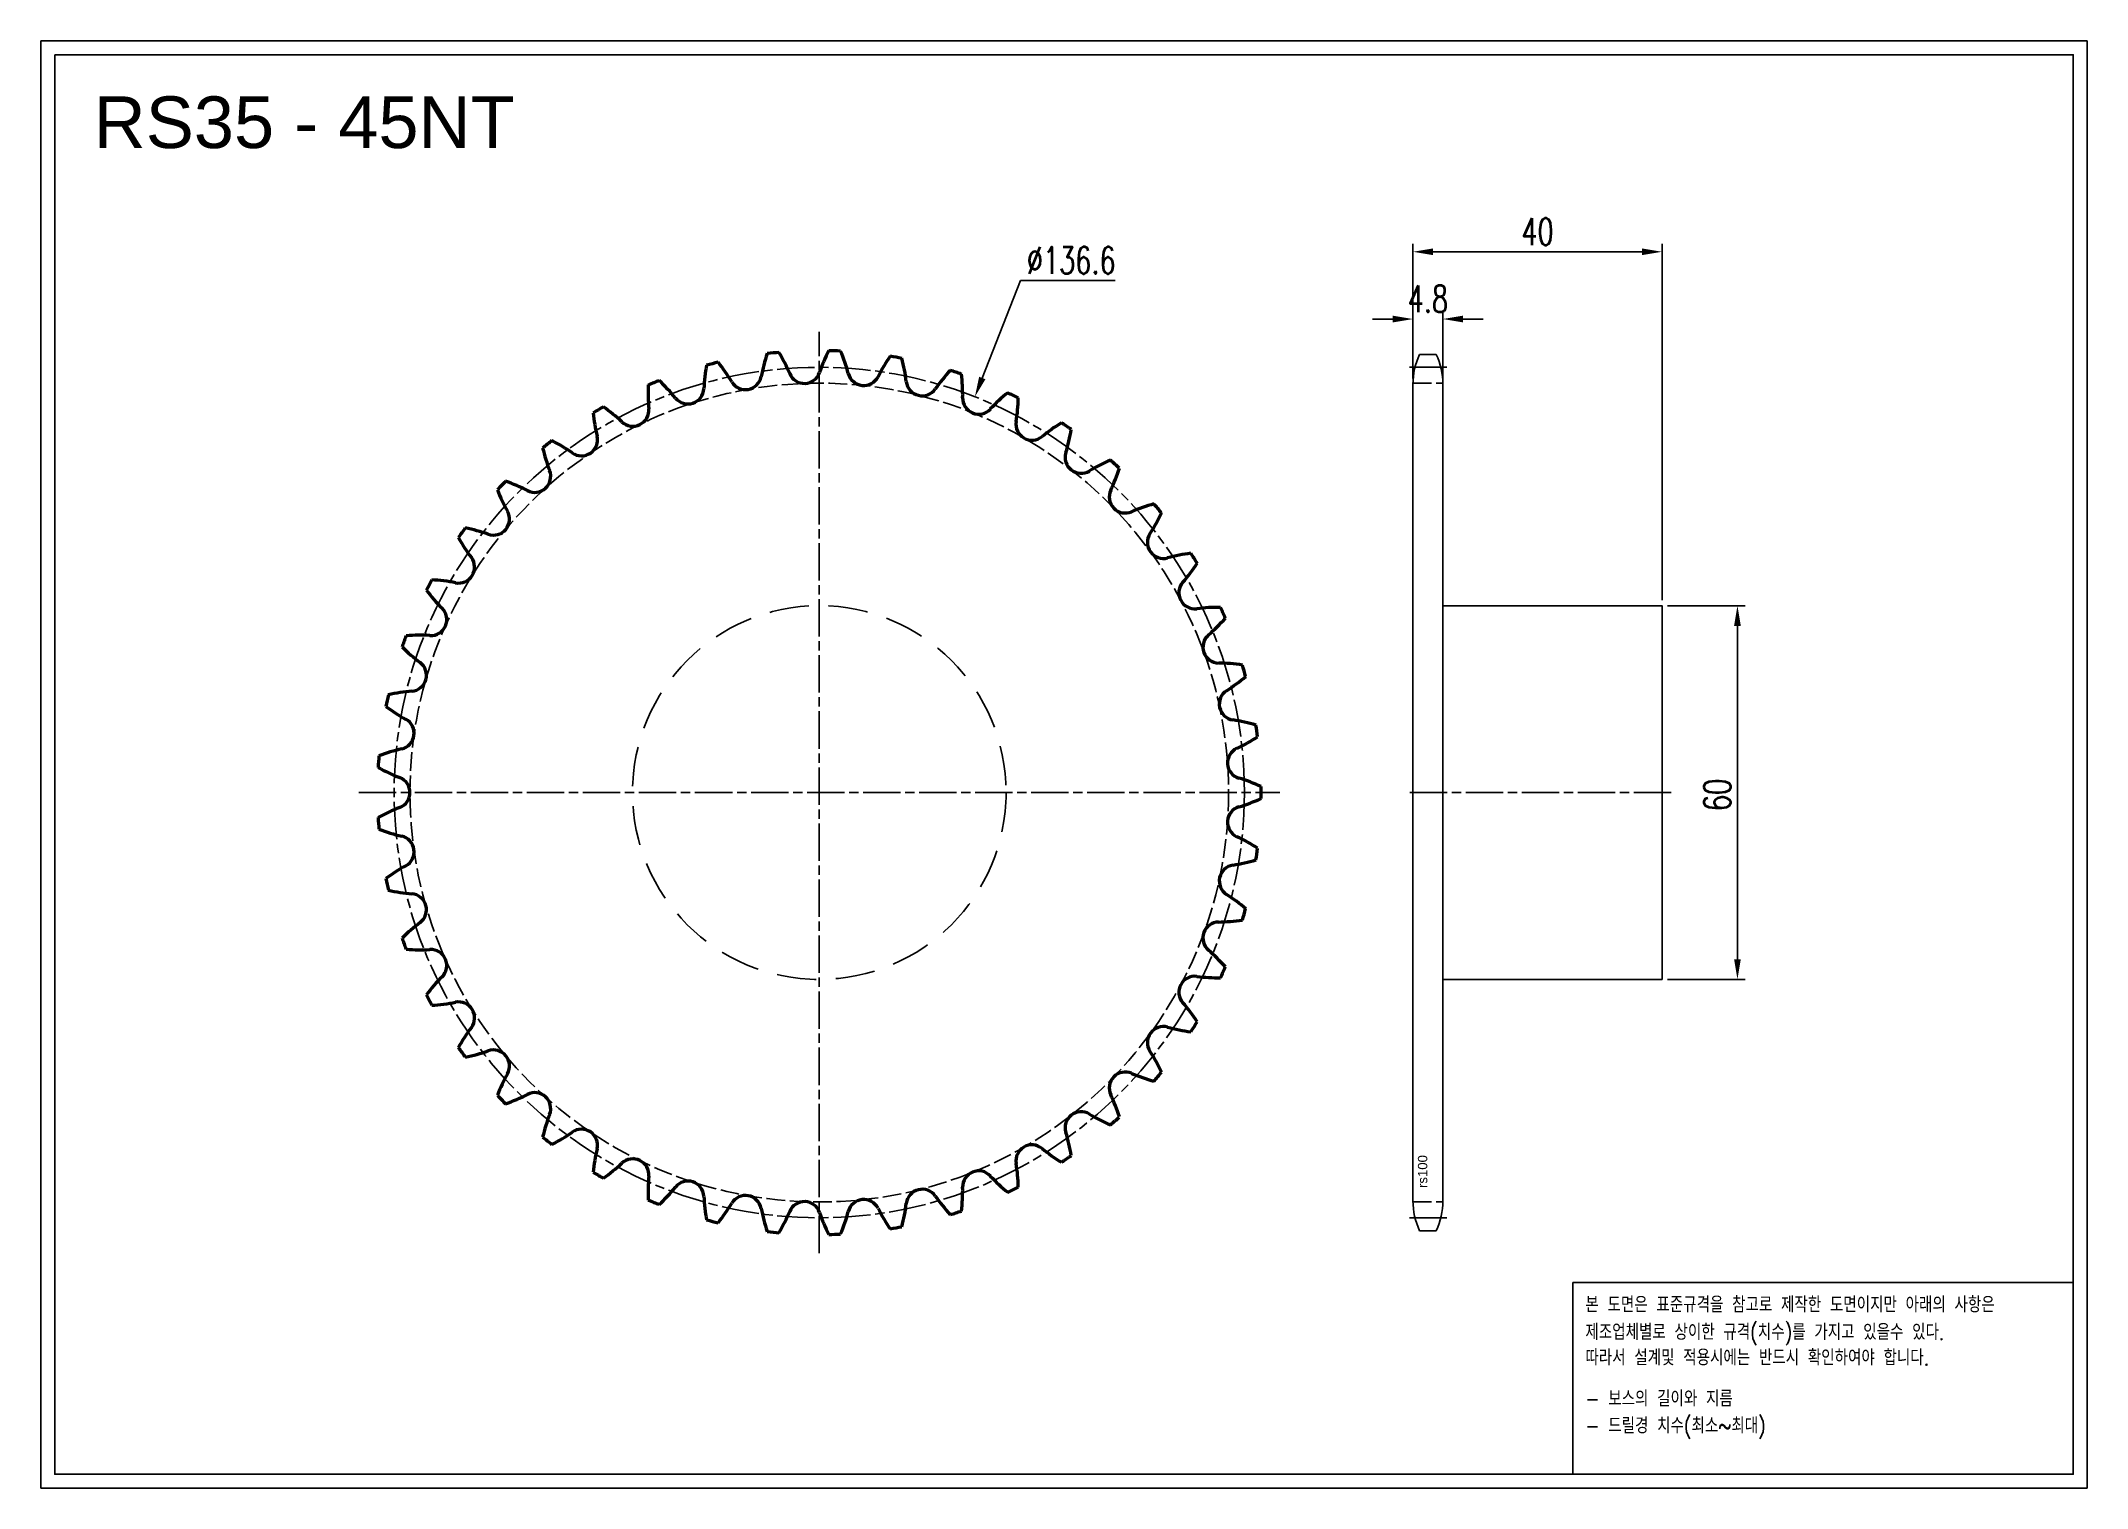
# Model space of a CAD drawing. Header units: millimetres. Extents: x -42948 to -42619, y 1733 to 1966.
import ezdxf

# ---------------------------------------------------------------- set-up
doc = ezdxf.new("R2010")
doc.units = ezdxf.units.MM
for name, pattern in [('AM_ISO02W050', [7.5, 6, -1.5]), ('AM_ISO02W050x2', [3.75, 3, -0.75]), ('AM_ISO08W050', [18, 12, -1.5, 3, -1.5]), ('AM_ISO08W050x2', [9, 6, -0.75, 1.5, -0.75]), ('HIDDEN', [9.525, 6.35, -3.175])]:
    doc.linetypes.add(name, pattern=pattern)
for name, color, linetype, lineweight in [('AM_0N', 7, 'Continuous', 50), ('AM_3N', 6, 'AM_ISO02W050', 25), ('AM_7', 4, 'AM_ISO08W050', 25), ('AM_7N', 4, 'AM_ISO08W050', 25)]:
    doc.layers.add(name, color=color, linetype=linetype, lineweight=lineweight)
doc.layers.add('HL', color=2, linetype='HIDDEN')
doc.layers.add('S-DIM', color=7, linetype='Continuous')
doc.styles.add('HAN', font='ROMANS.shx', dxfattribs={"width": 0.7, "bigfont": 'whgtxt.shx'})
doc.styles.add('HSG', font='SIMPLEX.shx', dxfattribs={"width": 0.7, "bigfont": 'HSG.shx'})
doc.styles.get("Standard").update_dxf_attribs({"font": 'arial.ttf'})
doc.dimstyles.new('APP8', dxfattribs={"dimscale": 1.8, "dimtxt": 2.4, "dimasz": 1.8, "dimexe": 0.7, "dimexo": 0.5, "dimgap": 0.6, "dimtad": 1, "dimtoh": 1, "dimdec": 1, "dimrnd": 0.01, "dimzin": 9, "dimdsep": 46, "dimtxsty": 'HSG', "dimcen": 0, "dimclrd": 1, "dimclre": 1, "dimclrt": 256, "dimazin": 2, "dimtp": 1, "dimtm": 1, "dimtfac": 0.5, "dimtdec": 1, "dimtofl": 0, "dimtmove": 0, "dimatfit": 3, "dimfxl": 0, "dimtvp": 1, "dimtolj": 2, "dimlwd": -1, "dimlwe": -1, "dimarcsym": 0})

# ---------------------------------------------------------------- blocks, each defined once
blk = doc.blocks.new('*D1')
at = {"layer": 'Defpoints', "color": 0, "transparency": 16777216}
for p in [(-42687.2, 1874.92), (-42687.2, 1814.92), (-42675.09, 1814.92)]:
    blk.add_point(p, dxfattribs=at)
at = {"layer": 'S-DIM', "color": 1, "transparency": 16777216}
for p, q in [((-42686.3, 1874.92), (-42673.83, 1874.92)), ((-42675.09, 1871.68), (-42675.09, 1818.16)), ((-42686.3, 1814.92), (-42673.83, 1814.92))]:
    blk.add_line(p, q, dxfattribs=at)
for points in [[(-42675.63, 1871.68), (-42674.55, 1871.68), (-42675.09, 1874.92)], [(-42675.63, 1818.16), (-42674.55, 1818.16), (-42675.09, 1814.92)]]:
    blk.add_solid(points, dxfattribs=at)
at = {"layer": 'S-DIM', "transparency": 16777216, "insert": (-42678.33, 1844.54), "char_height": 4.32, "attachment_point": 5, "rotation": 90, "style": 'HSG'}
blk.add_mtext('\\A2;60', dxfattribs=at)
blk = doc.blocks.new('*D2')
at = {"layer": 'Defpoints', "color": 0, "transparency": 16777216}
for p in [(-42722.4, 1920.94), (-42727.2, 1910.47), (-42722.4, 1910.47)]:
    blk.add_point(p, dxfattribs=at)
at = {"layer": 'S-DIM', "color": 1, "transparency": 16777216}
for p, q in [((-42730.44, 1920.94), (-42733.68, 1920.94)), ((-42727.2, 1911.37), (-42727.2, 1922.2)), ((-42722.4, 1911.37), (-42722.4, 1922.2)), ((-42719.16, 1920.94), (-42715.92, 1920.94))]:
    blk.add_line(p, q, dxfattribs=at)
for points in [[(-42730.44, 1921.48), (-42730.44, 1920.4), (-42727.2, 1920.94)], [(-42719.16, 1921.48), (-42719.16, 1920.4), (-42722.4, 1920.94)]]:
    blk.add_solid(points, dxfattribs=at)
at = {"layer": 'S-DIM', "transparency": 16777216, "insert": (-42724.8, 1924.18), "char_height": 4.32, "attachment_point": 5, "style": 'HSG'}
blk.add_mtext('\\A2;4.8', dxfattribs=at)
blk = doc.blocks.new('*D3')
at = {"layer": 'Defpoints', "color": 0, "transparency": 16777216}
for p in [(-42687.2, 1931.74), (-42727.2, 1910.47), (-42687.2, 1874.92)]:
    blk.add_point(p, dxfattribs=at)
at = {"layer": 'S-DIM', "color": 1, "transparency": 16777216}
for p, q in [((-42727.2, 1911.37), (-42727.2, 1933)), ((-42687.2, 1875.82), (-42687.2, 1933)), ((-42723.96, 1931.74), (-42690.44, 1931.74))]:
    blk.add_line(p, q, dxfattribs=at)
for points in [[(-42723.96, 1932.28), (-42723.96, 1931.2), (-42727.2, 1931.74)], [(-42690.44, 1932.28), (-42690.44, 1931.2), (-42687.2, 1931.74)]]:
    blk.add_solid(points, dxfattribs=at)
at = {"layer": 'S-DIM', "transparency": 16777216, "insert": (-42707.2, 1934.98), "char_height": 4.32, "attachment_point": 5, "style": 'HSG'}
blk.add_mtext('\\A2;40', dxfattribs=at)
blk = doc.blocks.new('*D4')
at = {"layer": 'Defpoints', "color": 0, "transparency": 16777216}
for p in [(-42797.55, 1908.46), (-42847.53, 1781.39)]:
    blk.add_point(p, dxfattribs=at)
at = {"layer": 'S-DIM', "color": 1, "transparency": 16777216}
for p, q in [((-42790.21, 1927.12), (-42796.36, 1911.47)), ((-42775.02, 1927.12), (-42790.21, 1927.12))]:
    blk.add_line(p, q, dxfattribs=at)
blk.add_solid([(-42796.87, 1911.67), (-42795.86, 1911.28), (-42797.55, 1908.46)], dxfattribs=at)
at = {"layer": 'S-DIM', "transparency": 16777216, "insert": (-42782.08, 1930.36), "char_height": 4.32, "attachment_point": 5, "style": 'HSG'}
blk.add_mtext('\\A2;∅136.6', dxfattribs=at)
blk = doc.blocks.new('notice1')
at = {"color": 4}
blk.add_lwpolyline([(-22142.12, 1735.9), (-22053.8, 1735.9), (-22053.8, 1702.07), (-22142.12, 1702.07)], close=True, dxfattribs=at)
at = {"color": 4, "style": 'HAN', "width": 0.8}
for s, p in [('본 도면은 표준규격을 참고로 제작한 도면이지만 아래의 사항은', (-22139.9, 1730.62)), ('제조업체별로 상이한 규격(치수)를 가지고 있을수 있다.', (-22139.9, 1725.78)), ('따라서 설계및 적용시에는 반드시 확인하여야 합니다.', (-22139.9, 1721.28)), ('- 보스의 길이와 지름', (-22139.9, 1714.03)), ('- 드릴경 치수(최소~최대)', (-22139.9, 1709.27))]:
    blk.add_text(s, height=2.7949, dxfattribs=at).set_placement(p)

msp = doc.modelspace()

# ---------------------------------------------------------------- linework, layer by layer
for p, q in [((-42723.47, 1915.27), (-42726.13, 1915.27)), ((-42727.2, 1910.47), (-42727.2, 1779.37)), ((-42722.4, 1910.47), (-42722.4, 1779.37)), ((-42723.47, 1774.57), (-42726.13, 1774.57))]:
    msp.add_line(p, q)
for points in [[(-42947.54, 1965.59), (-42618.94, 1965.59), (-42618.94, 1733.25), (-42947.54, 1733.25)], [(-42945.33, 1963.38), (-42621.16, 1963.38), (-42621.16, 1735.47), (-42945.33, 1735.47)]]:
    msp.add_lwpolyline(points, close=True)
msp.add_lwpolyline([(-42722.4, 1874.92), (-42687.2, 1874.92), (-42687.2, 1814.92), (-42722.4, 1814.92)])
for centre, start, end in [((-42715.9, 1910.47), 154.8633, 180), ((-42733.7, 1910.47), 0, 25.1367), ((-42715.9, 1779.37), 180, 205.1367), ((-42733.7, 1779.37), 334.8633, 0)]:
    msp.add_arc(centre, 11.3, start, end)
at = {"layer": 'AM_0N'}
for centre, radius, start, end in [((-42795.41, 1903.02), 28.65, 153.3435, 161), ((-42822.54, 1844.92), 70.96, 87.2325, 88.7675), ((-42845.55, 1904.77), 28.65, 15, 22.6565), ((-42812.47, 1908.25), 28.65, 169.3435, 177), ((-42822.54, 1844.92), 70.96, 103.2325, 104.7675), ((-42861.16, 1896.11), 28.65, 31, 38.6565), ((-42803.75, 1906.23), 28.65, 161.3435, 169), ((-42822.54, 1844.92), 70.96, 95.2325, 96.7675), ((-42853.66, 1900.98), 28.65, 23, 30.6565), ((-42787.58, 1898.68), 28.65, 145.3435, 153), ((-42822.54, 1844.92), 70.96, 79.2325, 80.7675), ((-42837, 1907.39), 28.65, 7, 14.6565), ((-42780.44, 1893.29), 28.65, 137.3435, 145), ((-42822.54, 1844.92), 70.96, 71.2325, 72.7675), ((-42821.38, 1909.03), 28.65, 177.3435, 185), ((-42822.54, 1844.92), 70.96, 111.2325, 112.7675), ((-42867.9, 1890.23), 28.65, 39, 46.6565), ((-42843.64, 1909.88), 2.57, 219, 357), ((-42834.4, 1912.18), 2.57, 211, 349), ((-42824.92, 1913.18), 2.57, 203, 341), ((-42815.4, 1912.85), 2.57, 195, 333), ((-42806.01, 1911.19), 2.57, 187, 325), ((-42828.16, 1908.79), 28.65, 359, 6.6565), ((-42822.54, 1844.92), 70.96, 119.2325, 120.7675), ((-42830.31, 1908.57), 28.65, 185.3435, 193), ((-42873.77, 1883.48), 28.65, 47, 54.6565), ((-42852.48, 1906.31), 2.57, 227, 5), ((-42796.95, 1908.25), 2.57, 179, 317), ((-42774.12, 1886.96), 28.65, 129.3435, 137), ((-42822.54, 1844.92), 70.96, 63.2325, 64.7675), ((-42819.22, 1908.96), 28.65, 351, 358.6565), ((-42788.39, 1904.07), 2.57, 171, 309), ((-42768.74, 1879.81), 28.65, 121.3435, 129), ((-42822.54, 1844.92), 70.96, 55.2325, 56.7675), ((-42810.34, 1907.87), 28.65, 343, 350.6565), ((-42822.54, 1844.92), 70.96, 127.2325, 128.7675), ((-42839.09, 1906.87), 28.65, 193.3435, 201), ((-42878.63, 1875.97), 28.65, 55, 62.6565), ((-42860.73, 1901.55), 2.57, 235, 13), ((-42780.49, 1898.74), 2.57, 163, 301), ((-42868.24, 1895.68), 2.57, 243, 21), ((-42764.41, 1871.99), 28.65, 113.3435, 121), ((-42822.54, 1844.92), 70.96, 47.2325, 48.7675), ((-42801.7, 1905.56), 28.65, 335, 342.6565), ((-42822.54, 1844.92), 70.96, 135.2325, 136.7675), ((-42847.55, 1903.96), 28.65, 201.3435, 209), ((-42882.41, 1867.87), 28.65, 63, 70.6565), ((-42773.41, 1892.37), 2.57, 155, 293), ((-42874.86, 1888.82), 2.57, 251, 29), ((-42761.21, 1863.63), 28.65, 105.3435, 113), ((-42793.46, 1902.07), 28.65, 327, 334.6565), ((-42822.54, 1844.92), 70.96, 39.2325, 40.7675), ((-42822.54, 1844.92), 70.96, 143.2325, 144.7675), ((-42885.02, 1859.31), 28.65, 71, 78.6565), ((-42767.28, 1885.07), 2.57, 147, 285), ((-42855.53, 1899.9), 28.65, 209.3435, 217), ((-42759.2, 1854.92), 28.65, 97.3435, 105), ((-42822.54, 1844.92), 70.96, 31.2325, 32.7675), ((-42880.46, 1881.12), 2.57, 259, 37), ((-42785.79, 1897.47), 28.65, 319, 326.6565), ((-42822.54, 1844.92), 70.96, 151.2325, 152.7675), ((-42862.86, 1894.78), 28.65, 217.3435, 225), ((-42886.41, 1850.47), 28.65, 79, 86.6565), ((-42762.23, 1876.99), 2.57, 139, 277), ((-42884.93, 1872.7), 2.57, 267, 45), ((-42758.43, 1846), 28.65, 89.3435, 97), ((-42822.54, 1844.92), 70.96, 23.2325, 24.7675), ((-42822.54, 1844.92), 70.96, 159.2325, 160.7675), ((-42886.57, 1841.53), 28.65, 87, 94.6565), ((-42758.36, 1868.28), 2.57, 131, 269), ((-42778.84, 1891.84), 28.65, 311, 318.6565), ((-42869.4, 1888.68), 28.65, 225.3435, 233), ((-42888.19, 1863.75), 2.57, 275, 53), ((-42758.9, 1837.07), 28.65, 81.3435, 89), ((-42772.73, 1885.3), 28.65, 303, 310.6565), ((-42822.54, 1844.92), 70.96, 15.2325, 16.7675), ((-42822.54, 1844.92), 70.96, 167.2325, 168.7675), ((-42885.47, 1832.65), 28.65, 95, 102.6565), ((-42755.73, 1859.12), 2.57, 123, 261), ((-42875.04, 1881.73), 28.65, 233.3435, 241), ((-42890.17, 1854.43), 2.57, 283, 61), ((-42760.61, 1828.29), 28.65, 73.3435, 81), ((-42767.6, 1877.98), 28.65, 295, 302.6565), ((-42822.54, 1844.92), 70.96, 7.2325, 8.7675), ((-42822.54, 1844.92), 70.96, 175.2325, 176.7675), ((-42883.15, 1824.01), 28.65, 103, 110.6565), ((-42754.41, 1849.69), 2.57, 115, 253), ((-42879.65, 1874.07), 28.65, 241.3435, 249), ((-42890.84, 1844.92), 2.57, 291, 69), ((-42763.53, 1819.84), 28.65, 65.3435, 73), ((-42763.53, 1870.01), 28.65, 287, 294.6565), ((-42822.54, 1844.92), 70.96, 359.2325, 0.7675), ((-42879.65, 1815.78), 28.65, 111, 118.6565), ((-42822.54, 1844.92), 70.96, 183.2325, 184.7675), ((-42754.41, 1840.16), 2.57, 107, 245), ((-42883.15, 1865.83), 28.65, 249.3435, 257), ((-42890.17, 1835.42), 2.57, 299, 77), ((-42767.6, 1811.87), 28.65, 57.3435, 65), ((-42760.61, 1861.56), 28.65, 279, 286.6565), ((-42822.54, 1844.92), 70.96, 351.2325, 352.7675), ((-42875.04, 1808.12), 28.65, 119, 126.6565), ((-42822.54, 1844.92), 70.96, 191.2325, 192.7675), ((-42755.73, 1830.72), 2.57, 99, 237), ((-42885.47, 1857.2), 28.65, 257.3435, 265), ((-42888.19, 1826.1), 2.57, 307, 85), ((-42772.73, 1804.54), 28.65, 49.3435, 57), ((-42869.4, 1801.17), 28.65, 127, 134.6565), ((-42758.36, 1821.56), 2.57, 91, 229), ((-42758.9, 1852.78), 28.65, 271, 278.6565), ((-42822.54, 1844.92), 70.96, 343.2325, 344.7675), ((-42822.54, 1844.92), 70.96, 199.2325, 200.7675), ((-42886.57, 1848.32), 28.65, 265.3435, 273), ((-42884.93, 1817.14), 2.57, 315, 93), ((-42778.84, 1798), 28.65, 41.3435, 49), ((-42862.86, 1795.07), 28.65, 135, 142.6565), ((-42762.23, 1812.86), 2.57, 83, 221), ((-42758.43, 1843.84), 28.65, 263, 270.6565), ((-42822.54, 1844.92), 70.96, 335.2325, 336.7675), ((-42822.54, 1844.92), 70.96, 207.2325, 208.7675), ((-42886.41, 1839.37), 28.65, 273.3435, 281), ((-42880.46, 1808.73), 2.57, 323, 101), ((-42785.79, 1792.38), 28.65, 33.3435, 41), ((-42767.28, 1804.78), 2.57, 75, 213), ((-42822.54, 1844.92), 70.96, 327.2325, 328.7675), ((-42855.53, 1789.94), 28.65, 143, 150.6565), ((-42759.2, 1834.93), 28.65, 255, 262.6565), ((-42822.54, 1844.92), 70.96, 215.2325, 216.7675), ((-42885.02, 1830.54), 28.65, 281.3435, 289), ((-42874.86, 1801.02), 2.57, 331, 109), ((-42793.46, 1787.78), 28.65, 25.3435, 33), ((-42847.55, 1785.89), 28.65, 151, 158.6565), ((-42773.41, 1797.48), 2.57, 67, 205), ((-42761.21, 1826.21), 28.65, 247, 254.6565), ((-42822.54, 1844.92), 70.96, 319.2325, 320.7675), ((-42822.54, 1844.92), 70.96, 223.2325, 224.7675), ((-42882.41, 1821.98), 28.65, 289.3435, 297), ((-42868.24, 1794.17), 2.57, 339, 117), ((-42801.7, 1784.29), 28.65, 17.3435, 25), ((-42839.09, 1782.98), 28.65, 159, 166.6565), ((-42860.73, 1788.3), 2.57, 347, 125), ((-42780.49, 1791.1), 2.57, 59, 197), ((-42764.41, 1817.86), 28.65, 239, 246.6565), ((-42822.54, 1844.92), 70.96, 311.2325, 312.7675), ((-42822.54, 1844.92), 70.96, 231.2325, 232.7675), ((-42878.63, 1813.87), 28.65, 297.3435, 305), ((-42830.31, 1781.28), 28.65, 167, 174.6565), ((-42788.39, 1785.78), 2.57, 51, 189), ((-42768.74, 1810.03), 28.65, 231, 238.6565), ((-42810.34, 1781.98), 28.65, 9.3435, 17), ((-42873.77, 1806.37), 28.65, 305.3435, 313), ((-42852.48, 1783.54), 2.57, 355, 133), ((-42819.22, 1780.89), 28.65, 1.3435, 9), ((-42822.54, 1844.92), 70.96, 303.2325, 304.7675), ((-42822.54, 1844.92), 70.96, 239.2325, 240.7675), ((-42821.38, 1780.82), 28.65, 175, 182.6565), ((-42867.9, 1799.61), 28.65, 313.3435, 321), ((-42843.64, 1779.97), 2.57, 3, 141), ((-42806.01, 1778.65), 2.57, 35, 173), ((-42828.16, 1781.05), 28.65, 353.3435, 1), ((-42796.95, 1781.6), 2.57, 43, 181), ((-42774.12, 1802.89), 28.65, 223, 230.6565), ((-42822.54, 1844.92), 70.96, 295.2325, 296.7675), ((-42822.54, 1844.92), 70.96, 247.2325, 248.7675), ((-42812.47, 1781.6), 28.65, 183, 190.6565), ((-42861.16, 1793.74), 28.65, 321.3435, 329), ((-42834.4, 1777.66), 2.57, 11, 149), ((-42803.75, 1783.62), 28.65, 191, 198.6565), ((-42824.92, 1776.67), 2.57, 19, 157), ((-42815.4, 1777), 2.57, 27, 165), ((-42787.58, 1791.17), 28.65, 207, 214.6565), ((-42837, 1782.46), 28.65, 345.3435, 353), ((-42780.44, 1796.56), 28.65, 215, 222.6565), ((-42822.54, 1844.92), 70.96, 287.2325, 288.7675), ((-42822.54, 1844.92), 70.96, 255.2325, 256.7675), ((-42822.54, 1844.92), 70.96, 263.2325, 264.7675), ((-42853.66, 1788.86), 28.65, 329.3435, 337), ((-42795.41, 1786.83), 28.65, 199, 206.6565), ((-42845.55, 1785.08), 28.65, 337.3435, 345), ((-42822.54, 1844.92), 70.96, 279.2325, 280.7675), ((-42822.54, 1844.92), 70.96, 271.2325, 272.7675)]:
    msp.add_arc(centre, radius, start, end, dxfattribs=at)
at = {"layer": 'AM_3N', "linetype": 'AM_ISO02W050x2'}
for p, q in [((-42727.2, 1910.63), (-42722.4, 1910.63)), ((-42727.2, 1779.22), (-42722.4, 1779.22))]:
    msp.add_line(p, q, dxfattribs=at)
msp.add_circle((-42822.54, 1844.92), 65.73, dxfattribs=at)
at = {"layer": 'AM_7', "linetype": 'AM_ISO08W050x2'}
for p, q in [((-42721.74, 1913.2), (-42727.86, 1913.2)), ((-42685.71, 1844.92), (-42727.86, 1844.92)), ((-42721.74, 1776.65), (-42727.86, 1776.65))]:
    msp.add_line(p, q, dxfattribs=at)
msp.add_circle((-42822.54, 1844.92), 68.27, dxfattribs=at)
at = {"layer": 'AM_7N', "linetype": 'AM_ISO08W050x2'}
for p, q in [((-42822.54, 1770.96), (-42822.54, 1918.89)), ((-42896.5, 1844.92), (-42748.57, 1844.92))]:
    msp.add_line(p, q, dxfattribs=at)
at = {"layer": 'HL'}
msp.add_circle((-42822.54, 1844.92), 30, dxfattribs=at)

# ---------------------------------------------------------------- block references
at = {"xscale": 0.9099999999999999, "yscale": 0.9099999999999999, "zscale": 0.9099999999999999}
msp.add_blockref('notice1', (-22552.2, 186.58), dxfattribs=at)

# ---------------------------------------------------------------- texts
msp.add_text('RS35 - 45NT', height=8.2979).set_placement((-42939.08, 1948.39))
at = {"insert": (-42726.41, 1781.43), "char_height": 1.512, "width": 6.5009, "attachment_point": 1, "rotation": 90}
msp.add_mtext('rs100', dxfattribs=at)

# ---------------------------------------------------------------- dimensions: what is measured, and where the dimension line sits
at = {"layer": 'S-DIM'}
dim = msp.add_linear_dim(base=(-42687.2, 1931.74), p1=(-42727.2, 1910.47), p2=(-42687.2, 1874.92), dimstyle='APP8', dxfattribs=at)
dim.commit()
dim.dimension.update_dxf_attribs({"geometry": '*D3', "text_midpoint": (-42707.2, 1934.98)})
dim = msp.add_diameter_dim_2p(p1=(-42847.53, 1781.39), p2=(-42797.55, 1908.46), dimstyle='APP8', dxfattribs=at)
dim.commit()
dim.dimension.update_dxf_attribs({"geometry": '*D4', "text_midpoint": (-42782.08, 1927.12), "dimtype": 131})
dim = msp.add_linear_dim(base=(-42722.4, 1920.94), p1=(-42727.2, 1910.47), p2=(-42722.4, 1910.47), dimstyle='APP8', dxfattribs=at)
dim.commit()
dim.dimension.update_dxf_attribs({"geometry": '*D2', "text_midpoint": (-42724.8, 1920.94), "dimtype": 128})
dim = msp.add_linear_dim(base=(-42675.09, 1814.92), p1=(-42687.2, 1874.92), p2=(-42687.2, 1814.92), angle=90, dimstyle='APP8', dxfattribs=at)
dim.commit()
dim.dimension.update_dxf_attribs({"geometry": '*D1', "text_midpoint": (-42675.09, 1844.54), "dimtype": 128})

doc.saveas('drawing.dxf')
